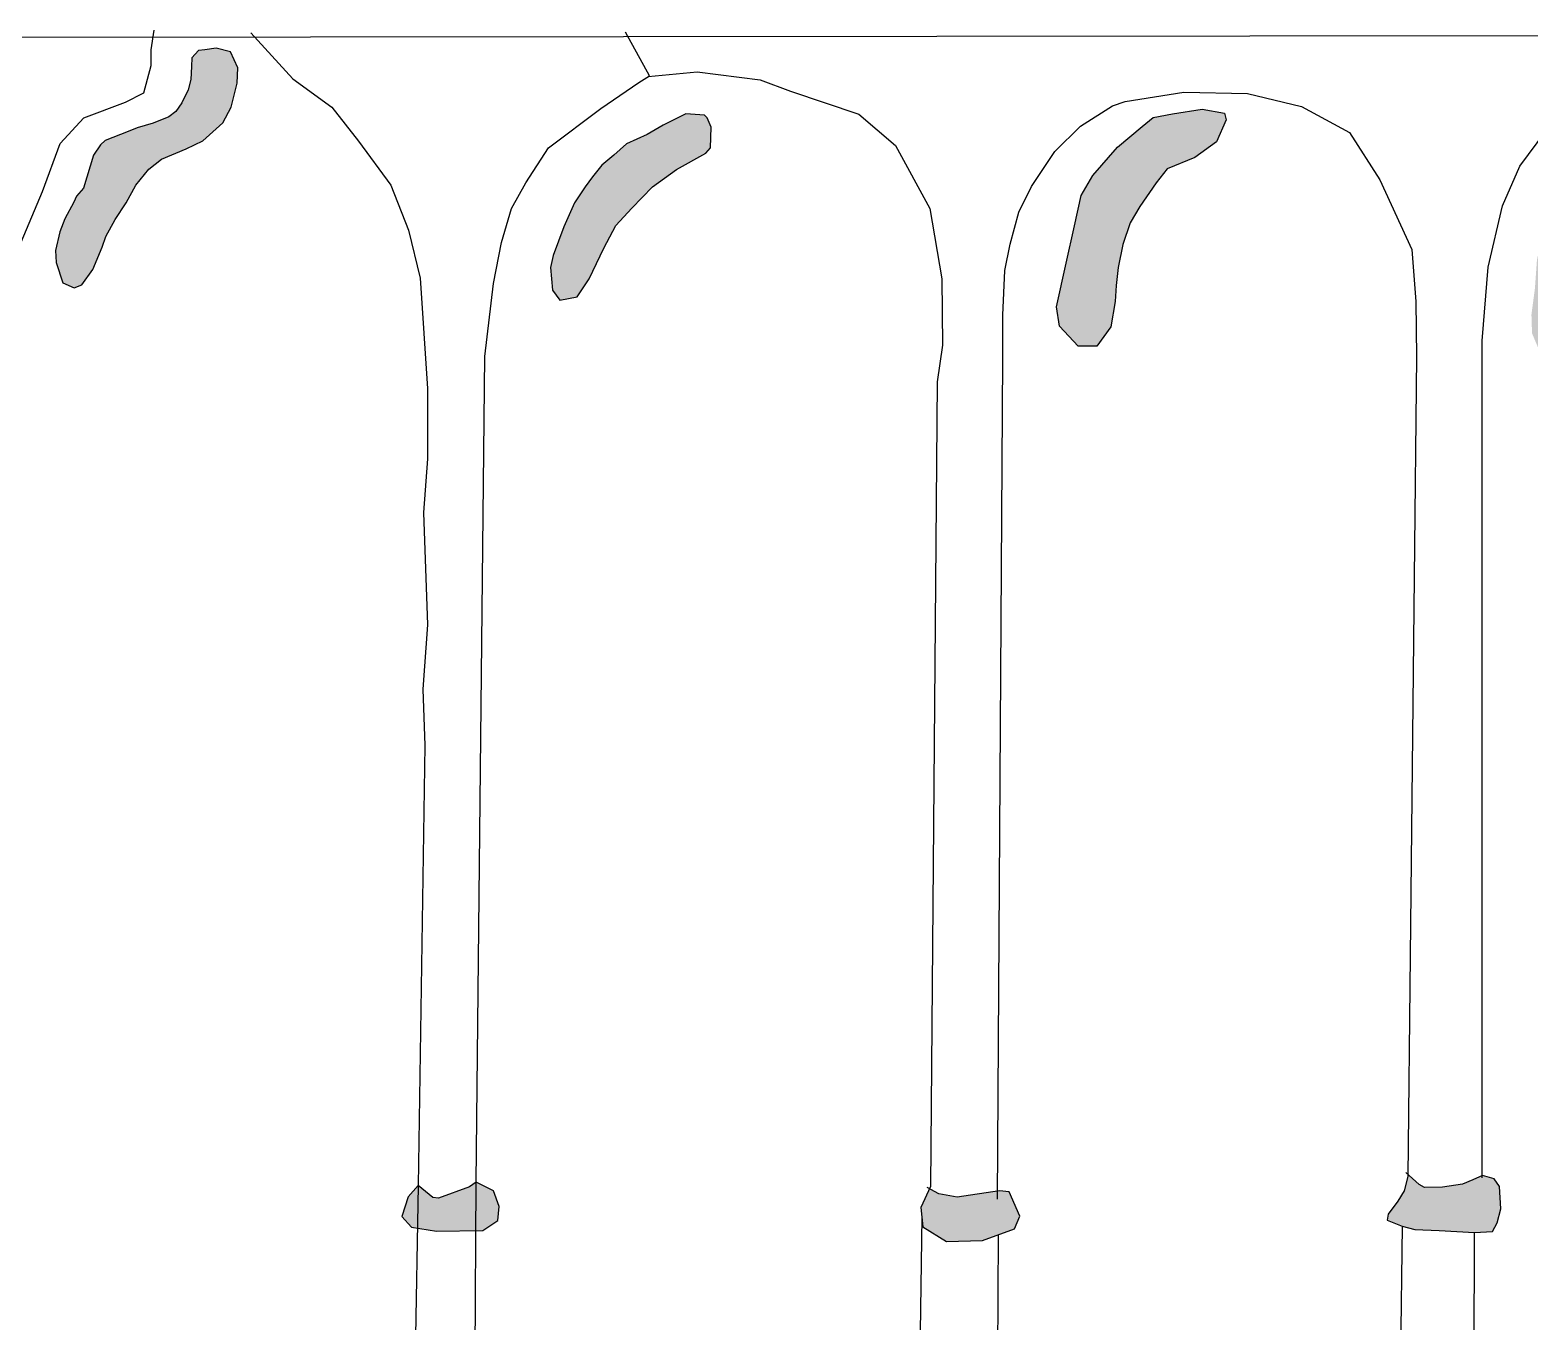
# Model space of a CAD drawing. Header units: inches. Extents: x 155 to 361, y 91 to 381.
# Drawn here: x 179.352 to 181.66, y 286.98 to 288.968 of the extents above; entities that cross this region are included whole.
import ezdxf

# ---------------------------------------------------------------- set-up
doc = ezdxf.new("R2010")
doc.units = ezdxf.units.IN
doc.header["$MEASUREMENT"] = 0
doc.layers.add('çziigi', color=10, linetype='Continuous')

msp = doc.modelspace()

# ---------------------------------------------------------------- hatches: boundary and pattern name
at = {"layer": 'çziigi'}
h = msp.add_hatch(color=256, dxfattribs=at)
h.dxf.hatch_style = 1
h.paths.add_polyline_path([(179.671, 288.8862), (179.6717, 288.9094), (179.6604, 288.9344), (179.6384, 288.94), (179.6209, 288.9375), (179.6115, 288.9362), (179.6009, 288.925), (179.6003, 288.9119), (179.5996, 288.8919), (179.5952, 288.8756), (179.5859, 288.8556), (179.5765, 288.8425), (179.5658, 288.8343), (179.5414, 288.8243), (179.517, 288.8174), (179.5032, 288.8118), (179.4675, 288.798), (179.4606, 288.7912), (179.45, 288.7755), (179.4343, 288.7247), (179.4237, 288.7122), (179.4193, 288.7029), (179.4055, 288.6772), (179.398, 288.6572), (179.3911, 288.6284), (179.3924, 288.6103), (179.4024, 288.5788), (179.4199, 288.5713), (179.4318, 288.5757), (179.4487, 288.5994), (179.4631, 288.6338), (179.4687, 288.6501), (179.4831, 288.6764), (179.5001, 288.702), (179.5151, 288.7289), (179.5351, 288.7539), (179.5545, 288.769), (179.5921, 288.7852), (179.6177, 288.7971), (179.6485, 288.8249), (179.6616, 288.8493)])
h.paths.add_polyline_path([(180.3467, 288.753), (180.3918, 288.7786), (180.399, 288.7868), (180.4, 288.8186), (180.3938, 288.8329), (180.3897, 288.837), (180.361, 288.8391), (180.3261, 288.8216), (180.3015, 288.8073), (180.2697, 288.7929), (180.2502, 288.7755), (180.2317, 288.7601), (180.2174, 288.7417), (180.2061, 288.7263), (180.1897, 288.7017), (180.1733, 288.6648), (180.1569, 288.6207), (180.1527, 288.6023), (180.1558, 288.5674), (180.1671, 288.552), (180.1938, 288.5572), (180.2123, 288.5848), (180.2348, 288.632), (180.2533, 288.6669), (180.2779, 288.6935), (180.3097, 288.7263)])
h = msp.add_hatch(color=256, dxfattribs=at)
h.dxf.hatch_style = 1
h.paths.add_polyline_path([(181.9783, 288.8782), (181.8774, 288.895), (181.7964, 288.8877), (181.788, 288.8825), (181.7986, 288.8676), (181.804, 288.8604), (181.809, 288.846), (181.8067, 288.8231), (181.7896, 288.7969), (181.7703, 288.787), (181.733, 288.7767), (181.7218, 288.7672), (181.7123, 288.7439), (181.7078, 288.7273), (181.6862, 288.6705), (181.6791, 288.6526), (181.6705, 288.6144), (181.6674, 288.5708), (181.662, 288.53), (181.6629, 288.5012), (181.6737, 288.4756), (181.6952, 288.4734), (181.711, 288.4882), (181.7186, 288.5053), (181.7253, 288.5318), (181.7276, 288.5443), (181.7289, 288.5641), (181.7321, 288.583), (181.7379, 288.6036), (181.7442, 288.6256), (181.7514, 288.6446), (181.7883, 288.69), (181.7973, 288.7075), (181.8126, 288.7431), (181.8287, 288.7664), (181.8373, 288.7741), (181.8535, 288.7866), (181.8804, 288.8158), (181.8926, 288.8334), (181.9047, 288.8464), (181.9204, 288.8536), (181.9443, 288.854), (181.9573, 288.8536)])
h.paths.add_polyline_path([(181.1773, 288.7956), (181.1921, 288.8298), (181.1898, 288.8401), (181.1555, 288.8458), (181.1098, 288.839), (181.0801, 288.8333), (181.0629, 288.8196), (181.0252, 288.7876), (180.9874, 288.7441), (180.9691, 288.7133), (180.9589, 288.6664), (180.9463, 288.6093), (180.9314, 288.5419), (180.936, 288.5122), (180.9646, 288.4814), (180.9932, 288.4814), (181.0149, 288.5111), (181.0217, 288.5499), (181.0229, 288.575), (181.0263, 288.6025), (181.0332, 288.6379), (181.0446, 288.671), (181.0595, 288.6962), (181.0846, 288.7327), (181.1018, 288.7544), (181.1441, 288.7716)])
h = msp.add_hatch(color=256, dxfattribs=at)
h.dxf.hatch_style = 1
h.paths.add_polyline_path([(182.2219, 287.1571), (182.2113, 287.1825), (182.1816, 287.1857), (182.1583, 287.19), (182.1233, 287.1953), (182.095, 287.1998), (182.082, 287.1645), (182.082, 287.1402), (182.0957, 287.1285), (182.1106, 287.1211), (182.1742, 287.1179), (182.2229, 287.1296)])
h.paths.add_polyline_path([(181.6147, 287.1544), (181.6128, 287.1884), (181.6049, 287.2002), (181.5866, 287.2054), (181.5716, 287.1989), (181.5559, 287.1923), (181.5252, 287.1878), (181.4977, 287.1871), (181.4892, 287.1917), (181.4719, 287.2073), (181.4719, 287.2042), (181.4663, 287.1819), (181.4565, 287.1662), (181.4415, 287.1459), (181.4402, 287.1368), (181.4631, 287.1277), (181.4827, 287.1224), (181.5199, 287.1211), (181.5742, 287.1179), (181.6023, 287.1192), (181.6095, 287.1329)])
h.paths.add_polyline_path([(180.8585, 287.1806), (180.8438, 287.1822), (180.7783, 287.1724), (180.7505, 287.1773), (180.7358, 287.1853), (180.7227, 287.1561), (180.7259, 287.1267), (180.7619, 287.1038), (180.8176, 287.1054), (180.8667, 287.1234), (180.8748, 287.143)])
h.paths.add_polyline_path([(180.0741, 287.1576), (180.0649, 287.1819), (180.0385, 287.1951), (180.0284, 287.188), (179.9807, 287.1708), (179.9716, 287.1718), (179.9492, 287.19), (179.934, 287.1728), (179.9239, 287.1424), (179.9391, 287.1261), (179.9776, 287.1201), (180.0487, 287.1211), (180.072, 287.1363)])

# ---------------------------------------------------------------- linework, layer by layer
for p, q in [((178.6306, 288.9562), (182.3036, 288.9597)), ((179.5383, 288.9374), (179.5432, 288.9678)), ((179.692, 288.9633), (179.7566, 288.8927)), ((180.3049, 288.8972), (180.2682, 288.9645)), ((179.5383, 288.9134), (179.5383, 288.9374)), ((179.6115, 288.9362), (179.6009, 288.925)), ((179.6209, 288.9375), (179.6115, 288.9362)), ((179.6384, 288.94), (179.6209, 288.9375)), ((179.6604, 288.9344), (179.6384, 288.94)), ((179.6717, 288.9094), (179.6604, 288.9344)), ((179.527, 288.8711), (179.5383, 288.9134)), ((179.6003, 288.9119), (179.5996, 288.8919)), ((179.6009, 288.925), (179.6003, 288.9119)), ((179.671, 288.8862), (179.6717, 288.9094)), ((179.5996, 288.8919), (179.5952, 288.8756)), ((179.6616, 288.8493), (179.671, 288.8862)), ((179.7566, 288.8927), (179.8162, 288.8493)), ((180.2304, 288.8473), (180.2886, 288.887)), ((180.2886, 288.887), (180.3049, 288.8972)), ((180.3029, 288.8962), (180.3784, 288.9033)), ((180.3784, 288.9033), (180.4753, 288.8911)), ((180.4753, 288.8911), (180.5223, 288.8738)), ((179.4988, 288.8569), (179.527, 288.8711)), ((179.5952, 288.8756), (179.5859, 288.8556)), ((180.5223, 288.8738), (180.6274, 288.8381)), ((181.0173, 288.8512), (181.0369, 288.8577)), ((181.0369, 288.8577), (181.1273, 288.8722)), ((181.1273, 288.8722), (181.2251, 288.8702)), ((181.2251, 288.8702), (181.3083, 288.8504)), ((179.4351, 288.8329), (179.4988, 288.8569)), ((179.5765, 288.8425), (179.5658, 288.8343)), ((179.5859, 288.8556), (179.5765, 288.8425)), ((179.6485, 288.8249), (179.6616, 288.8493)), ((179.8162, 288.8493), (179.8576, 288.7969)), ((180.1498, 288.7868), (180.2304, 288.8473)), ((180.361, 288.8391), (180.3261, 288.8216)), ((180.3897, 288.837), (180.361, 288.8391)), ((180.3938, 288.8329), (180.3897, 288.837)), ((180.6274, 288.8381), (180.6835, 288.7902)), ((180.9682, 288.8201), (181.0173, 288.8512)), ((181.0801, 288.8333), (181.1098, 288.839)), ((181.1098, 288.839), (181.1555, 288.8458)), ((181.1555, 288.8458), (181.1898, 288.8401)), ((181.1898, 288.8401), (181.1921, 288.8298)), ((181.3083, 288.8504), (181.3821, 288.8099)), ((179.3984, 288.7934), (179.4351, 288.8329)), ((179.5032, 288.8118), (179.4675, 288.798)), ((179.517, 288.8174), (179.5032, 288.8118)), ((179.5414, 288.8243), (179.517, 288.8174)), ((179.5658, 288.8343), (179.5414, 288.8243)), ((179.6177, 288.7971), (179.6485, 288.8249)), ((180.3261, 288.8216), (180.3015, 288.8073)), ((180.4, 288.8186), (180.3938, 288.8329)), ((180.399, 288.7868), (180.4, 288.8186)), ((180.9289, 288.7809), (180.9682, 288.8201)), ((181.0252, 288.7876), (181.0629, 288.8196)), ((181.0629, 288.8196), (181.0801, 288.8333)), ((181.1921, 288.8298), (181.1773, 288.7956)), ((181.644, 288.7584), (181.6839, 288.812)), ((179.3715, 288.7195), (179.3984, 288.7934)), ((179.4606, 288.7912), (179.45, 288.7755)), ((179.4675, 288.798), (179.4606, 288.7912)), ((179.5921, 288.7852), (179.6177, 288.7971)), ((179.8576, 288.7969), (179.907, 288.7293)), ((180.2697, 288.7929), (180.2502, 288.7755)), ((180.3015, 288.8073), (180.2697, 288.7929)), ((180.6835, 288.7902), (180.7366, 288.6933)), ((181.1773, 288.7956), (181.1441, 288.7716)), ((181.3821, 288.8099), (181.4289, 288.7372)), ((179.45, 288.7755), (179.4343, 288.7247)), ((179.5351, 288.7539), (179.5545, 288.769)), ((179.5545, 288.769), (179.5921, 288.7852)), ((180.1151, 288.7328), (180.1498, 288.7868)), ((180.2502, 288.7755), (180.2317, 288.7601)), ((180.3467, 288.753), (180.3918, 288.7786)), ((180.3918, 288.7786), (180.399, 288.7868)), ((180.8929, 288.7269), (180.9289, 288.7809)), ((180.9874, 288.7441), (181.0252, 288.7876)), ((181.1441, 288.7716), (181.1018, 288.7544)), ((179.5151, 288.7289), (179.5351, 288.7539)), ((180.2317, 288.7601), (180.2174, 288.7417)), ((180.3097, 288.7263), (180.3467, 288.753)), ((180.9691, 288.7133), (180.9874, 288.7441)), ((181.1018, 288.7544), (181.0846, 288.7327)), ((181.6177, 288.6975), (181.644, 288.7584)), ((179.3305, 288.622), (179.3715, 288.7195)), ((179.4343, 288.7247), (179.4237, 288.7122)), ((179.5001, 288.702), (179.5151, 288.7289)), ((179.907, 288.7293), (179.9343, 288.6597)), ((180.0926, 288.693), (180.1151, 288.7328)), ((180.2061, 288.7263), (180.1897, 288.7017)), ((180.2174, 288.7417), (180.2061, 288.7263)), ((180.2779, 288.6935), (180.3097, 288.7263)), ((180.8733, 288.6877), (180.8929, 288.7269)), ((181.0846, 288.7327), (181.0595, 288.6962)), ((181.4289, 288.7372), (181.4778, 288.6301)), ((179.4193, 288.7029), (179.4055, 288.6772)), ((179.4237, 288.7122), (179.4193, 288.7029)), ((179.4831, 288.6764), (179.5001, 288.702)), ((180.1897, 288.7017), (180.1733, 288.6648)), ((180.9589, 288.6664), (180.9691, 288.7133)), ((181.0595, 288.6962), (181.0446, 288.671)), ((181.5956, 288.603), (181.6177, 288.6975)), ((179.4055, 288.6772), (179.398, 288.6572)), ((179.4687, 288.6501), (179.4831, 288.6764)), ((180.0773, 288.641), (180.0926, 288.693)), ((180.2533, 288.6669), (180.2779, 288.6935)), ((180.7366, 288.6933), (180.7549, 288.5852)), ((180.8602, 288.6386), (180.8733, 288.6877)), ((179.398, 288.6572), (179.3911, 288.6284)), ((179.4631, 288.6338), (179.4687, 288.6501)), ((179.9343, 288.6597), (179.9525, 288.5861)), ((180.1733, 288.6648), (180.1569, 288.6207)), ((180.2348, 288.632), (180.2533, 288.6669)), ((180.9463, 288.6093), (180.9589, 288.6664)), ((181.0446, 288.671), (181.0332, 288.6379)), ((179.3911, 288.6284), (179.3924, 288.6103)), ((179.4487, 288.5994), (179.4631, 288.6338)), ((180.0651, 288.5778), (180.0773, 288.641)), ((180.2123, 288.5848), (180.2348, 288.632)), ((180.852, 288.5978), (180.8602, 288.6386)), ((181.0332, 288.6379), (181.0263, 288.6025)), ((181.4778, 288.6301), (181.484, 288.5501)), ((179.3924, 288.6103), (179.4024, 288.5788)), ((180.1569, 288.6207), (180.1527, 288.6023)), ((180.9314, 288.5419), (180.9463, 288.6093)), ((179.4318, 288.5757), (179.4487, 288.5994)), ((179.9525, 288.5861), (179.9636, 288.4161)), ((180.1527, 288.6023), (180.1558, 288.5674)), ((180.1938, 288.5572), (180.2123, 288.5848)), ((180.7549, 288.5852), (180.7561, 288.4828)), ((180.8487, 288.5291), (180.852, 288.5978)), ((181.0263, 288.6025), (181.0229, 288.575)), ((181.5861, 288.4895), (181.5956, 288.603)), ((179.4024, 288.5788), (179.4199, 288.5713)), ((179.4199, 288.5713), (179.4318, 288.5757)), ((180.0518, 288.4656), (180.0651, 288.5778)), ((180.1558, 288.5674), (180.1671, 288.552)), ((181.0229, 288.575), (181.0217, 288.5499)), ((180.1671, 288.552), (180.1938, 288.5572)), ((180.936, 288.5122), (180.9314, 288.5419)), ((181.0217, 288.5499), (181.0149, 288.5111)), ((181.484, 288.5501), (181.4851, 288.4651)), ((180.8487, 288.4621), (180.8487, 288.5291)), ((180.9646, 288.4814), (180.936, 288.5122)), ((181.0149, 288.5111), (180.9932, 288.4814)), ((181.586, 287.2021), (181.5861, 288.4895)), ((180.0385, 287.1951), (180.0518, 288.4656)), ((180.7561, 288.4828), (180.7479, 288.4267)), ((180.9932, 288.4814), (180.9646, 288.4814)), ((180.8405, 287.1692), (180.8487, 288.4621)), ((181.4851, 288.4651), (181.4719, 287.2042)), ((180.7479, 288.4267), (180.7374, 287.1888)), ((179.9636, 288.4161), (179.9636, 288.3082)), ((179.9636, 288.3082), (179.9575, 288.2255)), ((179.9575, 288.2255), (179.9636, 288.0525)), ((179.9636, 288.0525), (179.9565, 287.9537)), ((179.9565, 287.9537), (179.9596, 287.8669)), ((179.9596, 287.8669), (179.9492, 287.19)), ((181.4719, 287.2042), (181.4663, 287.1819)), ((181.4892, 287.1917), (181.4689, 287.21)), ((181.5716, 287.1989), (181.5559, 287.1923)), ((181.5866, 287.2054), (181.5716, 287.1989)), ((181.6049, 287.2002), (181.5866, 287.2054)), ((181.6128, 287.1884), (181.6049, 287.2002)), ((179.9492, 287.19), (179.0401, 237.0643)), ((179.7232, 237.0793), (180.0385, 287.1951)), ((179.9492, 287.19), (179.934, 287.1728)), ((179.9716, 287.1718), (179.9492, 287.19)), ((180.0284, 287.188), (179.9807, 287.1708)), ((180.0385, 287.1951), (180.0284, 287.188)), ((180.0649, 287.1819), (180.0385, 287.1951)), ((180.0741, 287.1576), (180.0649, 287.1819)), ((180.7374, 287.1888), (180.7227, 287.1561)), ((180.7505, 287.1773), (180.7325, 287.1872)), ((180.7783, 287.1724), (180.7505, 287.1773)), ((180.8438, 287.1822), (180.7783, 287.1724)), ((180.8585, 287.1806), (180.8438, 287.1822)), ((180.8748, 287.143), (180.8585, 287.1806)), ((181.4663, 287.1819), (181.4565, 287.1662)), ((181.4977, 287.1871), (181.4892, 287.1917)), ((181.5252, 287.1878), (181.4977, 287.1871)), ((181.5559, 287.1923), (181.5252, 287.1878)), ((181.6147, 287.1544), (181.6128, 287.1884)), ((179.934, 287.1728), (179.9239, 287.1424)), ((179.9807, 287.1708), (179.9716, 287.1718)), ((180.072, 287.1363), (180.0741, 287.1576)), ((180.7227, 287.1561), (180.7259, 287.1267)), ((181.4565, 287.1662), (181.4415, 287.1459)), ((181.6095, 287.1329), (181.6147, 287.1544)), ((179.9239, 287.1424), (179.9391, 287.1261)), ((180.7243, 287.1414), (179.9471, 236.9603)), ((180.0487, 287.1211), (180.072, 287.1363)), ((181.4631, 287.1277), (180.8003, 237.0309)), ((180.8667, 287.1234), (180.8748, 287.143)), ((181.4415, 287.1459), (181.4402, 287.1368)), ((181.4402, 287.1368), (181.4631, 287.1277)), ((181.4631, 287.1277), (181.4827, 287.1224)), ((181.6023, 287.1192), (181.6095, 287.1329)), ((179.9391, 287.1261), (179.9776, 287.1201)), ((179.9776, 287.1201), (180.0487, 287.1211)), ((180.6036, 237.0188), (180.8421, 287.1144)), ((180.7259, 287.1267), (180.7619, 287.1038)), ((180.7619, 287.1038), (180.8176, 287.1054)), ((180.8176, 287.1054), (180.8667, 287.1234)), ((181.4827, 287.1224), (181.5199, 287.1211)), ((181.4923, 237.0219), (181.5742, 287.1179)), ((181.5199, 287.1211), (181.5742, 287.1179)), ((181.5742, 287.1179), (181.6023, 287.1192))]:
    msp.add_line(p, q, dxfattribs=at)

doc.saveas('drawing.dxf')
